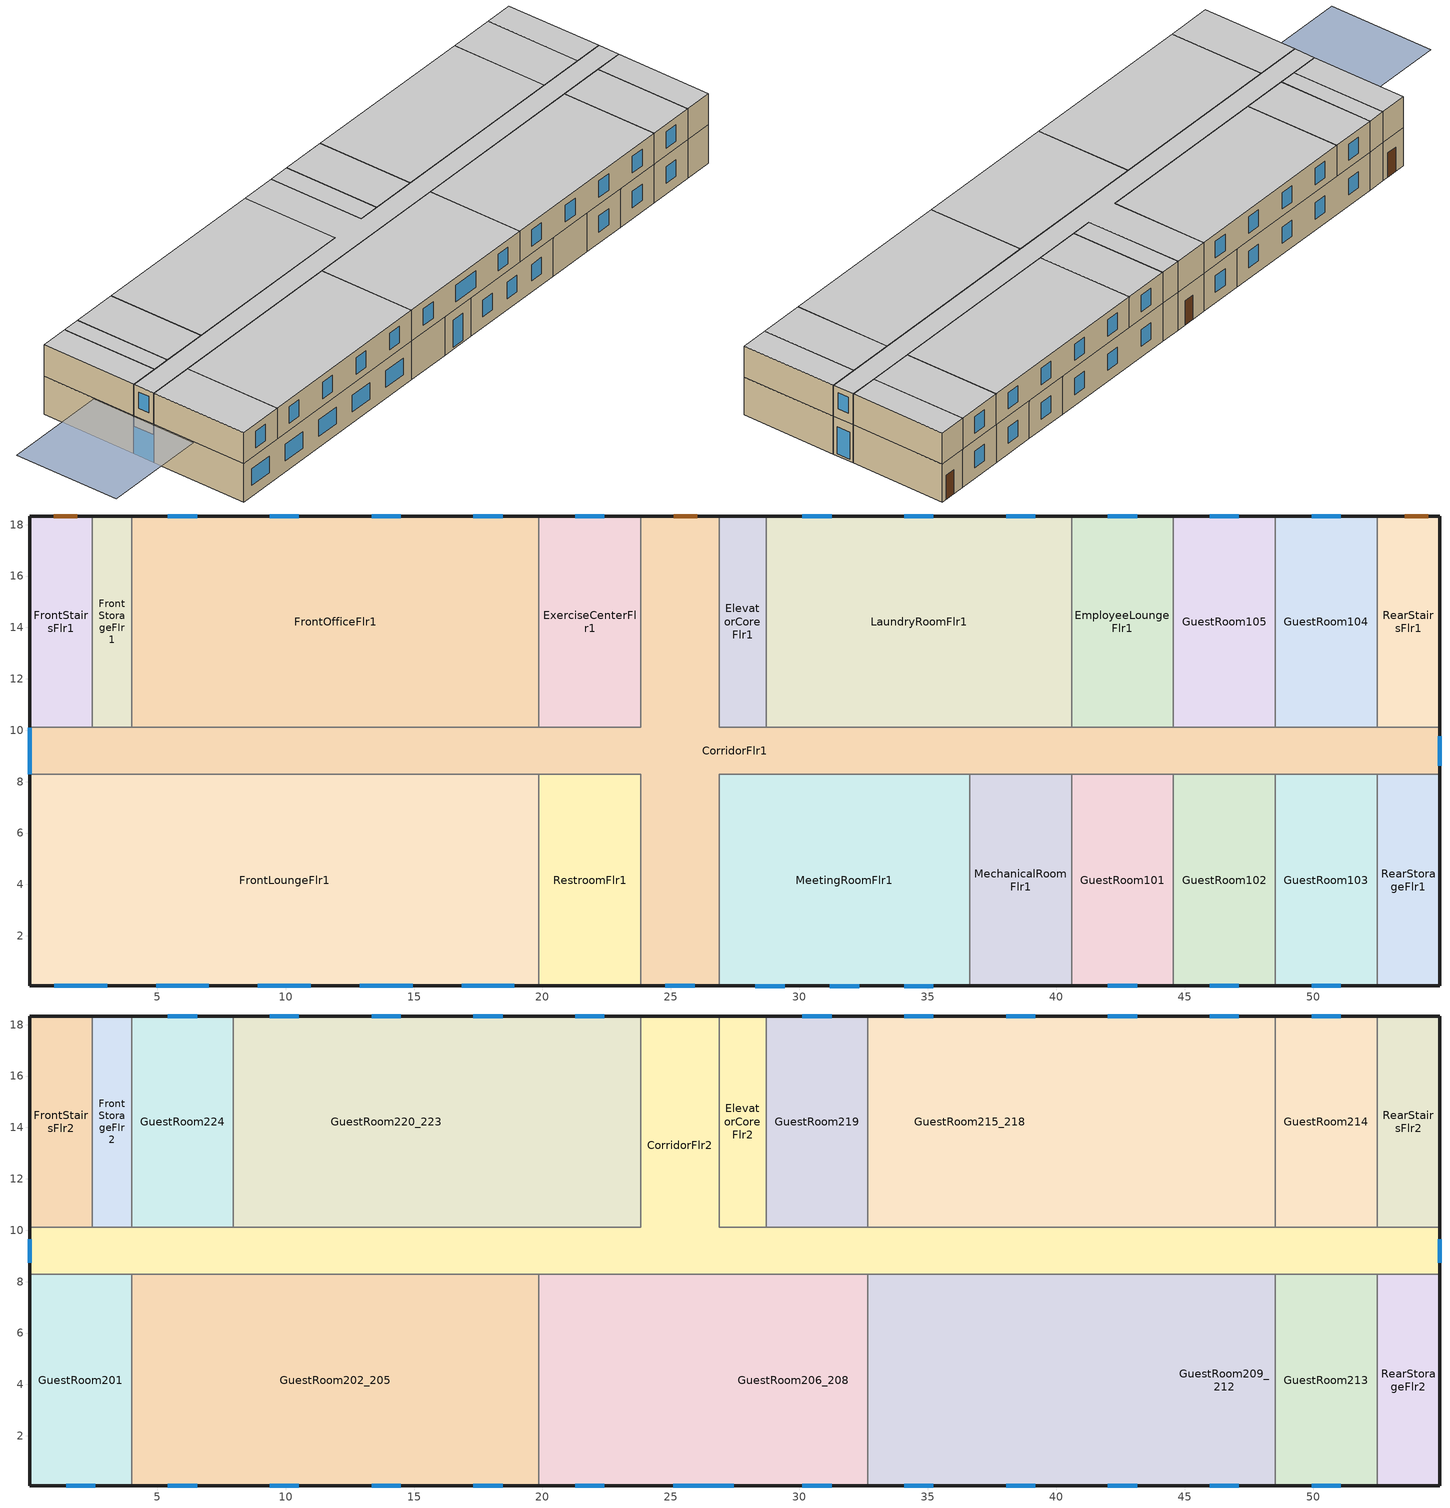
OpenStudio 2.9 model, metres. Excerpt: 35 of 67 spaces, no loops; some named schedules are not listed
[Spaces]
GuestRoom103
 floor ground: 52.47,8.28 52.47,0.05 48.51,0.05 48.51,8.28 z0
 wall outside: 48.51,0.05 52.47,0.05 z0:3.35
 wall to CorridorFlr1: 52.47,8.28 48.51,8.28 z0:3.35
 wall to RearStorageFlr1: 52.47,0.05 52.47,8.28 z0:3.35
 wall to GuestRoom102: 48.51,8.28 48.51,0.05 z0:3.35
 window: 49.92,0.05 51.06,0.05 z0.95:2.4
FrontStorageFlr1
 floor ground: 4.01,18.34 4.01,10.11 2.49,10.11 2.49,18.34 z0
 wall outside: 4.01,18.34 2.49,18.34 z0:3.35
 wall to FrontOfficeFlr1: 4.01,10.11 4.01,18.34 z0:3.35
 wall to CorridorFlr1: 2.49,10.11 4.01,10.11 z0:3.35
 wall to FrontStairsFlr1: 2.49,18.34 2.49,10.11 z0:3.35
CorridorFlr1
 floor ground: 26.87,18.34 26.87,10.11 54.91,10.11 54.91,8.28 26.87,8.28 26.87,0.05 23.82,0.05 23.82,8.28 0.05,8.28 0.05,10.11 23.82,10.11 23.82,18.34 z0
 wall outside: 0.05,10.11 0.05,8.28 / 23.82,0.05 26.87,0.05 / 54.91,8.28 54.91,10.11 / 26.87,18.34 23.82,18.34 z0:3.35
 wall to RearStairsFlr1: 54.91,10.11 52.47,10.11 z0:3.35
 wall to FrontLoungeFlr1: 0.05,8.28 19.86,8.28 z0:3.35
 wall to GuestRoom104: 52.47,10.11 48.51,10.11 z0:3.35
 wall to LaundryRoomFlr1: 40.59,10.11 28.7,10.11 z0:3.35
 wall to MeetingRoomFlr1: 26.87,0.05 26.87,8.28 36.62,8.28 z0:3.35
 wall to ElevatorCoreFlr1: 28.7,10.11 26.87,10.11 26.87,18.34 z0:3.35
 wall to RestroomFlr1: 19.86,8.28 23.82,8.28 23.82,0.05 z0:3.35
 wall to GuestRoom102: 44.55,8.28 48.51,8.28 z0:3.35
 wall to FrontStairsFlr1: 2.49,10.11 0.05,10.11 z0:3.35
 wall to RearStorageFlr1: 52.47,8.28 54.91,8.28 z0:3.35
 wall to MechanicalRoomFlr1: 36.62,8.28 40.59,8.28 z0:3.35
 wall to ExerciseCenterFlr1: 23.82,18.34 23.82,10.11 19.86,10.11 z0:3.35
 wall to EmployeeLoungeFlr1: 44.55,10.11 40.59,10.11 z0:3.35
 wall to GuestRoom101: 40.59,8.28 44.55,8.28 z0:3.35
 wall to GuestRoom105: 48.51,10.11 44.55,10.11 z0:3.35
 wall to FrontOfficeFlr1: 19.86,10.11 4.01,10.11 z0:3.35
 window: 0.05,10.11 0.05,8.28 z0:2.44; 24.78,0.05 25.92,0.05 / 54.91,8.62 54.91,9.76 z0.19:2.55
 door: 26.01,18.34 25.1,18.34 z0:2.13
MechanicalRoomFlr1
 floor ground: 40.59,8.28 40.59,0.05 36.62,0.05 36.62,8.28 z0
 wall outside: 36.62,0.05 40.59,0.05 z0:3.35
 wall to GuestRoom101: 40.59,0.05 40.59,8.28 z0:3.35
 wall to MeetingRoomFlr1: 36.62,8.28 36.62,0.05 z0:3.35
FrontLoungeFlr1
 floor ground: 19.86,8.28 19.86,0.05 0.05,0.05 0.05,8.28 z0
 wall outside: 0.05,8.28 0.05,0.05 19.86,0.05 z0:3.35
 wall to RestroomFlr1: 19.86,0.05 19.86,8.28 z0:3.35
 window: 16.85,0.05 18.91,0.05 / 12.89,0.05 14.94,0.05 / 8.93,0.05 10.98,0.05 / 1,0.05 3.06,0.05 / 4.97,0.05 7.02,0.05 z0.95:2.4
GuestRoom102
 floor ground: 48.51,8.28 48.51,0.05 44.55,0.05 44.55,8.28 z0
 wall outside: 44.55,0.05 48.51,0.05 z0:3.35
 wall to GuestRoom101: 44.55,8.28 44.55,0.05 z0:3.35
 window: 45.96,0.05 47.1,0.05 z0.95:2.4
GuestRoom104
 floor ground: 52.47,18.34 52.47,10.11 48.51,10.11 48.51,18.34 z0
 wall outside: 52.47,18.34 48.51,18.34 z0:3.35
 wall to GuestRoom105: 48.51,18.34 48.51,10.11 z0:3.35
 wall to RearStairsFlr1: 52.47,10.11 52.47,18.34 z0:3.35
 window: 51.06,18.34 49.92,18.34 z0.95:2.4
ExerciseCenterFlr1
 floor ground: 23.82,18.34 23.82,10.11 19.86,10.11 19.86,18.34 z0
 wall outside: 23.82,18.34 19.86,18.34 z0:3.35
 wall to FrontOfficeFlr1: 19.86,18.34 19.86,10.11 z0:3.35
 window: 22.41,18.34 21.27,18.34 z0.95:2.4
FrontStairsFlr1
 floor ground: 2.49,18.34 2.49,10.11 0.05,10.11 0.05,18.34 z0
 wall outside: 2.49,18.34 0.05,18.34 0.05,10.11 z0:3.35
 door: 1.89,18.34 0.98,18.34 z0:2.13
RestroomFlr1
 floor ground: 23.82,8.28 23.82,0.05 19.86,0.05 19.86,8.28 z0
 wall outside: 19.86,0.05 23.82,0.05 z0:3.35
MeetingRoomFlr1
 floor ground: 36.62,8.28 36.62,0.05 26.87,0.05 26.87,8.28 z0
 wall outside: 26.87,0.05 36.62,0.05 z0:3.35
 window: 34.07,0.05 35.21,0.05 / 28.28,0.05 29.42,0.05 / 31.18,0.05 32.32,0.05 z0.95:2.4
LaundryRoomFlr1
 floor ground: 40.59,18.34 40.59,10.11 28.7,10.11 28.7,18.34 z0
 wall outside: 40.59,18.34 28.7,18.34 z0:3.35
 wall to EmployeeLoungeFlr1: 40.59,10.11 40.59,18.34 z0:3.35
 wall to ElevatorCoreFlr1: 28.7,18.34 28.7,10.11 z0:3.35
 window: 39.18,18.34 38.04,18.34 / 31.25,18.34 30.11,18.34 / 35.21,18.34 34.07,18.34 z0.95:2.4
FrontOfficeFlr1
 floor ground: 19.86,18.34 19.86,10.11 4.01,10.11 4.01,18.34 z0
 wall outside: 19.86,18.34 4.01,18.34 z0:3.35
 window: 14.49,18.34 13.35,18.34 / 10.52,18.34 9.39,18.34 / 18.45,18.34 17.31,18.34 / 6.56,18.34 5.42,18.34 z0.95:2.4
ElevatorCoreFlr1
 floor ground: 28.7,18.34 28.7,10.11 26.87,10.11 26.87,18.34 z0
 wall outside: 28.7,18.34 26.87,18.34 z0:3.35
RearStairsFlr1
 floor ground: 54.91,18.34 54.91,10.11 52.47,10.11 52.47,18.34 z0
 wall outside: 54.91,10.11 54.91,18.34 52.47,18.34 z0:3.35
 door: 54.46,18.34 53.54,18.34 z0:2.13
EmployeeLoungeFlr1
 floor ground: 44.55,18.34 44.55,10.11 40.59,10.11 40.59,18.34 z0
 wall outside: 44.55,18.34 40.59,18.34 z0:3.35
 wall to GuestRoom105: 44.55,10.11 44.55,18.34 z0:3.35
 window: 43.14,18.34 42,18.34 z0.95:2.4
RearStorageFlr1
 floor ground: 54.91,8.28 54.91,0.05 52.47,0.05 52.47,8.28 z0
 wall outside: 52.47,0.05 54.91,0.05 54.91,8.28 z0:3.35
GuestRoom101
 floor ground: 44.55,8.28 44.55,0.05 40.59,0.05 40.59,8.28 z0
 wall outside: 40.59,0.05 44.55,0.05 z0:3.35
 window: 42,0.05 43.14,0.05 z0.95:2.4
GuestRoom105
 floor ground: 48.51,18.34 48.51,10.11 44.55,10.11 44.55,18.34 z0
 wall outside: 48.51,18.34 44.55,18.34 z0:3.35
 window: 47.1,18.34 45.96,18.34 z0.95:2.4
CorridorFlr2
 floor to CorridorFlr1: 26.87,18.34 26.87,10.11 54.91,10.11 54.91,8.28 0.05,8.28 0.05,10.11 23.82,10.11 23.82,18.34 z3.35
 wall outside: 0.05,10.11 0.05,8.28 / 54.91,8.28 54.91,10.11 / 26.87,18.34 23.82,18.34 z3.35:6.1
 wall to GuestRoom201: 0.05,8.28 4.01,8.28 z3.35:6.1
 wall to GuestRoom213: 48.51,8.28 52.47,8.28 z3.35:6.1
 wall to GuestRoom219: 32.66,10.11 28.7,10.11 z3.35:6.1
 wall to GuestRoom209_212: 32.66,8.28 48.51,8.28 z3.35:6.1
 wall to FrontStorageFlr2: 4.01,10.11 2.49,10.11 z3.35:6.1
 wall to RearStairsFlr2: 54.91,10.11 52.47,10.11 z3.35:6.1
 wall to ElevatorCoreFlr2: 28.7,10.11 26.87,10.11 26.87,18.34 z3.35:6.1
 wall to GuestRoom215_218: 48.51,10.11 32.66,10.11 z3.35:6.1
 wall to RearStorageFlr2: 52.47,8.28 54.91,8.28 z3.35:6.1
 wall to FrontStairsFlr2: 2.49,10.11 0.05,10.11 z3.35:6.1
 wall to GuestRoom206_208: 19.86,8.28 32.66,8.28 z3.35:6.1
 wall to GuestRoom220_223: 23.82,18.34 23.82,10.11 7.97,10.11 z3.35:6.1
 wall to GuestRoom202_205: 4.01,8.28 19.86,8.28 z3.35:6.1
 wall to GuestRoom224: 7.97,10.11 4.01,10.11 z3.35:6.1
 wall to GuestRoom214: 52.47,10.11 48.51,10.11 z3.35:6.1
 window: 0.05,9.66 0.05,8.73 / 54.91,8.73 54.91,9.66 z4.19:5.61
 ceiling to CorridorFlr3: 54.91,8.28 54.91,10.11 26.87,10.11 26.87,18.34 23.82,18.34 23.82,10.11 0.05,10.11 0.05,8.28 z6.1
GuestRoom201
 floor to FrontLoungeFlr1: 4.01,8.28 4.01,0.05 0.05,0.05 0.05,8.28 z3.35
 wall outside: 0.05,8.28 0.05,0.05 4.01,0.05 z3.35:6.1
 wall to GuestRoom202_205: 4.01,0.05 4.01,8.28 z3.35:6.1
 window: 1.46,0.05 2.6,0.05 z4:5.45
 ceiling to GuestRoom301: 4.01,0.05 4.01,8.28 0.05,8.28 0.05,0.05 z6.1
GuestRoom220_223
 floor to FrontOfficeFlr1: 19.86,18.34 19.86,10.11 7.97,10.11 7.97,18.34 z3.35
 floor to ExerciseCenterFlr1: 23.82,18.34 23.82,10.11 19.86,10.11 19.86,18.34 z3.35
 wall outside: 23.82,18.34 7.97,18.34 z3.35:6.1
 wall to GuestRoom224: 7.97,18.34 7.97,10.11 z3.35:6.1
 window: 22.41,18.34 21.27,18.34 / 18.45,18.34 17.31,18.34 / 14.49,18.34 13.35,18.34 / 10.52,18.34 9.39,18.34 z4:5.45
 ceiling to GuestRoom320_323: 23.82,10.11 23.82,18.34 7.97,18.34 7.97,10.11 z6.1
GuestRoom202_205
 floor to FrontLoungeFlr1: 19.86,8.28 19.86,0.05 4.01,0.05 4.01,8.28 z3.35
 wall outside: 4.01,0.05 19.86,0.05 z3.35:6.1
 wall to GuestRoom206_208: 19.86,0.05 19.86,8.28 z3.35:6.1
 window: 17.31,0.05 18.45,0.05 / 9.39,0.05 10.52,0.05 / 13.35,0.05 14.49,0.05 / 5.42,0.05 6.56,0.05 z4:5.45
 ceiling to GuestRoom302_305: 19.86,0.05 19.86,8.28 4.01,8.28 4.01,0.05 z6.1
GuestRoom219
 floor to LaundryRoomFlr1: 32.66,18.34 32.66,10.11 28.7,10.11 28.7,18.34 z3.35
 wall outside: 32.66,18.34 28.7,18.34 z3.35:6.1
 wall to GuestRoom215_218: 32.66,10.11 32.66,18.34 z3.35:6.1
 wall to ElevatorCoreFlr2: 28.7,18.34 28.7,10.11 z3.35:6.1
 window: 31.25,18.34 30.11,18.34 z4:5.45
 ceiling to GuestRoom319: 32.66,10.11 32.66,18.34 28.7,18.34 28.7,10.11 z6.1
GuestRoom215_218
 floor to EmployeeLoungeFlr1: 44.55,18.34 44.55,10.11 40.59,10.11 40.59,18.34 z3.35
 floor to LaundryRoomFlr1: 40.59,18.34 40.59,10.11 32.66,10.11 32.66,18.34 z3.35
 floor to GuestRoom105: 48.51,18.34 48.51,10.11 44.55,10.11 44.55,18.34 z3.35
 wall outside: 48.51,18.34 32.66,18.34 z3.35:6.1
 wall to GuestRoom214: 48.51,10.11 48.51,18.34 z3.35:6.1
 window: 43.14,18.34 42,18.34 / 39.18,18.34 38.04,18.34 / 47.1,18.34 45.96,18.34 / 35.21,18.34 34.07,18.34 z4:5.45
 ceiling to GuestRoom315_318: 48.51,10.11 48.51,18.34 32.66,18.34 32.66,10.11 z6.1
GuestRoom213
 floor to GuestRoom103: 52.47,8.28 52.47,0.05 48.51,0.05 48.51,8.28 z3.35
 wall outside: 48.51,0.05 52.47,0.05 z3.35:6.1
 wall to GuestRoom209_212: 48.51,8.28 48.51,0.05 z3.35:6.1
 wall to RearStorageFlr2: 52.47,0.05 52.47,8.28 z3.35:6.1
 window: 49.92,0.05 51.06,0.05 z4:5.45
 ceiling to GuestRoom313: 52.47,0.05 52.47,8.28 48.51,8.28 48.51,0.05 z6.1
FrontStorageFlr2
 floor to FrontStorageFlr1: 4.01,18.34 4.01,10.11 2.49,10.11 2.49,18.34 z3.35
 wall outside: 4.01,18.34 2.49,18.34 z3.35:6.1
 wall to FrontStairsFlr2: 2.49,18.34 2.49,10.11 z3.35:6.1
 wall to GuestRoom224: 4.01,10.11 4.01,18.34 z3.35:6.1
 ceiling to FrontStorageFlr3: 4.01,10.11 4.01,18.34 2.49,18.34 2.49,10.11 z6.1
GuestRoom206_208
 floor to RestroomFlr1: 23.82,8.28 23.82,0.05 19.86,0.05 19.86,8.28 z3.35
 floor to CorridorFlr1: 26.87,8.28 26.87,0.05 23.82,0.05 23.82,8.28 z3.35
 floor to MeetingRoomFlr1: 32.66,8.28 32.66,0.05 26.87,0.05 26.87,8.28 z3.35
 wall outside: 19.86,0.05 32.66,0.05 z3.35:6.1
 wall to GuestRoom209_212: 32.66,0.05 32.66,8.28 z3.35:6.1
 window: 25.08,0.05 27.44,0.05 / 21.27,0.05 22.41,0.05 / 30.11,0.05 31.25,0.05 z4:5.45
 ceiling to GuestRoom306_308: 32.66,0.05 32.66,8.28 19.86,8.28 19.86,0.05 z6.1
RearStorageFlr2
 floor to RearStorageFlr1: 54.91,8.28 54.91,0.05 52.47,0.05 52.47,8.28 z3.35
 wall outside: 52.47,0.05 54.91,0.05 54.91,8.28 z3.35:6.1
 ceiling to RearStorageFlr3: 54.91,0.05 54.91,8.28 52.47,8.28 52.47,0.05 z6.1
ElevatorCoreFlr2
 floor to ElevatorCoreFlr1: 28.7,18.34 28.7,10.11 26.87,10.11 26.87,18.34 z3.35
 wall outside: 28.7,18.34 26.87,18.34 z3.35:6.1
 ceiling to ElevatorCoreFlr3: 28.7,10.11 28.7,18.34 26.87,18.34 26.87,10.11 z6.1
GuestRoom224
 floor to FrontOfficeFlr1: 7.97,18.34 7.97,10.11 4.01,10.11 4.01,18.34 z3.35
 wall outside: 7.97,18.34 4.01,18.34 z3.35:6.1
 window: 6.56,18.34 5.42,18.34 z4:5.45
 ceiling to GuestRoom324: 7.97,10.11 7.97,18.34 4.01,18.34 4.01,10.11 z6.1
RearStairsFlr2
 floor to RearStairsFlr1: 54.91,18.34 54.91,10.11 52.47,10.11 52.47,18.34 z3.35
 wall outside: 54.91,10.11 54.91,18.34 52.47,18.34 z3.35:6.1
 wall to GuestRoom214: 52.47,18.34 52.47,10.11 z3.35:6.1
 ceiling to RearStairsFlr3: 54.91,10.11 54.91,18.34 52.47,18.34 52.47,10.11 z6.1
FrontStairsFlr2
 floor to FrontStairsFlr1: 2.49,18.34 2.49,10.11 0.05,10.11 0.05,18.34 z3.35
 wall outside: 2.49,18.34 0.05,18.34 0.05,10.11 z3.35:6.1
 ceiling to FrontStairsFlr3: 2.49,10.11 2.49,18.34 0.05,18.34 0.05,10.11 z6.1
GuestRoom209_212
 floor to GuestRoom102: 48.51,8.28 48.51,0.05 44.55,0.05 44.55,8.28 z3.35
 floor to GuestRoom101: 44.55,8.28 44.55,0.05 40.59,0.05 40.59,8.28 z3.35
 floor to MeetingRoomFlr1: 36.62,8.28 36.62,0.05 32.66,0.05 32.66,8.28 z3.35
 floor to MechanicalRoomFlr1: 40.59,8.28 40.59,0.05 36.62,0.05 36.62,8.28 z3.35
 wall outside: 32.66,0.05 48.51,0.05 z3.35:6.1
 window: 34.07,0.05 35.21,0.05 / 38.04,0.05 39.18,0.05 / 45.96,0.05 47.1,0.05 / 42,0.05 43.14,0.05 z4:5.45
 ceiling to GuestRoom309_312: 48.51,0.05 48.51,8.28 32.66,8.28 32.66,0.05 z6.1
GuestRoom214
 floor to GuestRoom104: 52.47,18.34 52.47,10.11 48.51,10.11 48.51,18.34 z3.35
 wall outside: 52.47,18.34 48.51,18.34 z3.35:6.1
 window: 51.06,18.34 49.92,18.34 z4:5.45
 ceiling to GuestRoom314: 52.47,10.11 52.47,18.34 48.51,18.34 48.51,10.11 z6.1
shading: 0,4.57 0,13.72 -9.14,13.72 -9.14,4.57 z3.35
[Building]
-SmallHotel-ASHRAE 169-2006-5A created: 2020-03-26 09:36:10 -0700: North Axis {deg}=180; Default Construction Set=90.1-2013 - SmHotel - ASHRAE 169-2006-5A; Standards Number of Stories=4; Standards Number of Above Ground Stories=4; Standards Building Type=SmallHotel
[ClimateZones]
Climate Zone Institution Name 1=ASHRAE; Climate Zone Document Name 1=ANSI/ASHRAE Standard 169; Climate Zone Document Year 1=2006; Climate Zone Value 1=5A
[Site]
Chicago Ohare Intl Ap_IL_USA: Latitude {deg}=41.98; Longitude {deg}=-87.92; Time Zone {hr}=-6; Elevation {m}=201; Terrain=Suburbs
[Site:WaterMainsTemperature]
Calculation Method=Correlation; Annual Average Outdoor Air Temperature {C}=9.925; Maximum Difference In Monthly Average Outdoor Air Temperatures {deltaC}=28.7
[SizingPeriod:DesignDay] Barometric Pressure {Pa}=98934; Sky Clearness=0; Rain Indicator=0; Snow Indicator=0; Day of Month=21; Daylight Saving Time Indicator=0; Humidity Indicating Type=Wetbulb; Dry-Bulb Temperature Range Modifier Type=DefaultMultipliers
Name | Maximum Dry-Bulb Temperature {C} | Daily Dry-Bulb Temperature Range {deltaC} | Humidity Indicating Conditions at Maximum Dry-Bulb | Wind Speed {m/s} | Wind Direction {deg} | Month | Day Type | Solar Model Indicator | ASHRAE Taub | ASHRAE Taud
Chicago Ohare Intl Ap Ann Clg .4% Condns DB=>MWB | 33.3 | 10.5 | 23.7 | 5.2 | 230 | 7 | SummerDesignDay | ASHRAETau | 0.455 | 2.05
Chicago Ohare Intl Ap Ann Htg 99.6% Condns DB | -20 | 0 | -20 | 4.9 | 270 | 1 | WinterDesignDay | ASHRAEClearSky
[Site:GroundTemperature:BuildingSurface]
20.23, 20.17, 20.2, 20.3, 20.43, 20.59, 20.71, 20.75, 20.75, 20.65, 20.54, 20.37
[Material:NoMass] Thermal Absorptance=0.9; Solar Absorptance=0.7
Name | Roughness | Thermal Resistance {m2-K/W} | Visible Absorptance
CP02 CARPET PAD | VeryRough | 0.21648 | 0.8
Typical Insulation R-14.97 | Smooth | 2.63723 | 0.7
Typical Carpet Pad | Smooth | 0.21648 | 0.8
Typical Insulation R-16.0; Typical Insulation R-16.0 1 | Smooth | 2.81828 | 0.7
Typical Insulation R-30.13; Typical Insulation R-30.13 1 | Smooth | 5.30668 | 0.7
Typical Insulation R-1.15; Typical Insulation R-1.15 2 | Smooth | 0.202509 | 0.7
Typical Insulation R-1.15 1; Typical Insulation R-1.15 3 | Smooth | 0.202527 | 0.7
Typical Insulation R-17.04 | Smooth | 3.00072 | 0.7
[Material] Thermal Absorptance=0.9
Name | Roughness | Thickness {m} | Conductivity {W/m-K} | Density {kg/m3} | Specific Heat {J/kg-K} | Solar Absorptance | Visible Absorptance
4 in. Normalweight Concrete Floor | MediumRough | 0.1016 | 2.31 | 2322 | 832 | 0.7 | 0.7
25mm Stucco | Smooth | 0.0254 | 0.72 | 1856 | 840 | 0.7 | 0.7
5/8 in. Gypsum Board | MediumSmooth | 0.0159 | 0.16 | 800 | 1090 | 0.7 | 0.7
Roof Membrane | VeryRough | 0.0095 | 0.16 | 1121.29 | 1460 | 0.7 | 0.7
Metal Roof Surface; F08 Metal surface | Smooth | 0.0008 | 45.28 | 7824 | 500 | 0.7 | 0.7
1/2 in. Gypsum Board | Smooth | 0.0127 | 0.16 | 800 | 1090 | 0.7 | 0.5
8 in. Normalweight Concrete Floor | MediumRough | 0.2032 | 2.31 | 2322 | 832 | 0.7 | 0.7
8 in. Concrete Block Basement Wall | MediumRough | 0.2032 | 1.326 | 1842 | 912 | 0.7 | 0.7
G05 25mm wood | MediumSmooth | 0.0254 | 0.15 | 608 | 1630 | 0.5 | 0.5
6 in. Normalweight Concrete Floor | MediumRough | 0.1524 | 2.31 | 2322 | 832 | 0.7 | 0.7
[Construction]
Typical Insulated Exterior Mass Floor R-17.54: Typical Insulation R-14.97, 4 in. Normalweight Concrete Floor, Typical Carpet Pad
Typical Insulated Steel Framed Exterior Wall R-18.18: 25mm Stucco, 5/8 in. Gypsum Board, Typical Insulation R-16.0, 5/8 in. Gypsum Board
Typical IEAD Roof R-31.25: Roof Membrane, Typical Insulation R-30.13, Metal Roof Surface
int_slab_floor_smallhotel: 4 in. Normalweight Concrete Floor, CP02 CARPET PAD
int_wall_smallhotel: 1/2 in. Gypsum Board, 1/2 in. Gypsum Board
int_slab_ceiling_smallhotel: CP02 CARPET PAD, 4 in. Normalweight Concrete Floor
Typical Insulated Carpeted 8in Slab Floor: 8 in. Normalweight Concrete Floor, Typical Carpet Pad
Typical Insulated Basement Mass Wall: 8 in. Concrete Block Basement Wall
U 0.48 SHGC 0.40 Dbl Ref-D Clr 6mm/13mm: REF D CLEAR 6MM, AIR 13MM, CLEAR 6MM
Typical Insulated Metal Door R-2.0: F08 Metal surface, Typical Insulation R-1.15
U 0.44 SHGC 0.26 Dbl Ref-B-H Clr 6mm/13mm Air: REF B CLEAR HI 6MM, AIR 13MM, CLEAR 6MM
Typical Overhead Door R-2.0: Typical Insulation R-1.15 1
Window_U_0.50_SHGC_0.40_Skylight_Frame_Width_0.430_in: Glass_2052_LayerAvg, Gap_1_W_0_0038, Glass_2027F_LayerAvg
Typical Interior Window: Clear 3mm
Typical Interior Door; Typical Interior Partition: G05 25mm wood
Typical Insulated Exterior Mass Floor R-19.61: Typical Insulation R-17.04, 4 in. Normalweight Concrete Floor, Typical Carpet Pad
Typical Insulated Steel Framed Exterior Wall R-18.18 1: 25mm Stucco, 5/8 in. Gypsum Board, Typical Insulation R-16.0 1, 5/8 in. Gypsum Board
Typical IEAD Roof R-31.25 1: Roof Membrane, Typical Insulation R-30.13 1, Metal Roof Surface
Typical Insulated Carpeted 6in Slab Floor: 6 in. Normalweight Concrete Floor, Typical Carpet Pad
U 0.65 SHGC 0.25 Dbl Ref-C-H Clr 6mm/6mm Air: REF C CLEAR HI 6MM, AIR 6MM, CLEAR 6MM
Typical Insulated Metal Door R-2.0 1: F08 Metal surface, Typical Insulation R-1.15 2
Typical Overhead Door R-2.0 1: Typical Insulation R-1.15 3
[DefaultConstructionSet] Interior Partition Construction=Typical Interior Partition
Name | Default Exterior Surface Constructions | Default Interior Surface Constructions | Default Ground Contact Surface Constructions | Default Exterior SubSurface Constructions | Default Interior SubSurface Constructions
90.1-2013 - SmHotel - ASHRAE 169-2006-5A | Default Surface Constructions 1 | Default Surface Constructions 2 | Default Surface Constructions 3 | Default Sub Surface Constructions 1 | Default Sub Surface Constructions 2
90.1-2013 - SmHotel - ASHRAE 169-2006-5A 1 | Default Surface Constructions 4 | Default Surface Constructions 5 | Default Surface Constructions 6 | Default Sub Surface Constructions 3 | Default Sub Surface Constructions 4
[DefaultSurfaceConstructions]
Name | Floor Construction | Wall Construction | Roof Ceiling Construction
Default Surface Constructions 1 | Typical Insulated Exterior Mass Floor R-17.54 | Typical Insulated Steel Framed Exterior Wall R-18.18 | Typical IEAD Roof R-31.25
Default Surface Constructions 2; Default Surface Constructions 5 | int_slab_floor_smallhotel | int_wall_smallhotel | int_slab_ceiling_smallhotel
Default Surface Constructions 3 | Typical Insulated Carpeted 8in Slab Floor | Typical Insulated Basement Mass Wall
Default Surface Constructions 4 | Typical Insulated Exterior Mass Floor R-19.61 | Typical Insulated Steel Framed Exterior Wall R-18.18 1 | Typical IEAD Roof R-31.25 1
Default Surface Constructions 6 | Typical Insulated Carpeted 6in Slab Floor | Typical Insulated Basement Mass Wall
[DefaultSubSurfaceConstructions]
Name | Fixed Window Construction | Operable Window Construction | Door Construction | Glass Door Construction | Overhead Door Construction | Skylight Construction | Tubular Daylight Dome Construction | Tubular Daylight Diffuser Construction
Default Sub Surface Constructions 1 | U 0.48 SHGC 0.40 Dbl Ref-D Clr 6mm/13mm | U 0.48 SHGC 0.40 Dbl Ref-D Clr 6mm/13mm | Typical Insulated Metal Door R-2.0 | U 0.44 SHGC 0.26 Dbl Ref-B-H Clr 6mm/13mm Air | Typical Overhead Door R-2.0 | Window_U_0.50_SHGC_0.40_Skylight_Frame_Width_0.430_in | Typical Interior Window | Typical Interior Window
Default Sub Surface Constructions 2; Default Sub Surface Constructions 4 | Typical Interior Window | Typical Interior Window | Typical Interior Door
Default Sub Surface Constructions 3 | U 0.65 SHGC 0.25 Dbl Ref-C-H Clr 6mm/6mm Air | U 0.65 SHGC 0.25 Dbl Ref-C-H Clr 6mm/6mm Air | Typical Insulated Metal Door R-2.0 1 |  | Typical Overhead Door R-2.0 1 | U 0.48 SHGC 0.40 Dbl Ref-D Clr 6mm/13mm | Typical Interior Window | Typical Interior Window
[WindowMaterial:Glazing] Optical Data Type=SpectralAverage; Infrared Transmittance at Normal Incidence=0; Dirt Correction Factor for Solar and Visible Transmittance=1; Solar Diffusing=No
Name | Thickness {m} | Solar Transmittance at Normal Incidence | Front Side Solar Reflectance at Normal Incidence | Back Side Solar Reflectance at Normal Incidence | Visible Transmittance at Normal Incidence | Front Side Visible Reflectance at Normal Incidence | Back Side Visible Reflectance at Normal Incidence | Front Side Infrared Hemispherical Emissivity | Back Side Infrared Hemispherical Emissivity | Conductivity {W/m-K}
REF D CLEAR 6MM | 0.006 | 0.429 | 0.308 | 0.379 | 0.334 | 0.453 | 0.505 | 0.84 | 0.82 | 0.9
CLEAR 6MM | 0.006 | 0.775 | 0.071 | 0.071 | 0.881 | 0.08 | 0.08 | 0.84 | 0.84 | 0.9
REF B CLEAR HI 6MM | 0.006 | 0.24 | 0.16 | 0.32 | 0.3 | 0.16 | 0.29 | 0.84 | 0.6 | 0.9
Glass_2052_LayerAvg | 0.00837 | 0.507767 | 0.054228 | 0.0544931 | 0.586833 | 0.05805 | 0.058397 | 0.84 | 0.84 | 1
Glass_2027F_LayerAvg | 0.004 | 0.369744 | 0.470069 | 0.340935 | 0.765222 | 0.0546 | 0.073741 | 0.03675 | 0.84 | 1
Clear 3mm | 0.003 | 0.837 | 0.075 | 0.075 | 0.898 | 0.081 | 0.081 | 0.84 | 0.84 | 0.9
REF C CLEAR HI 6MM | 0.006 | 0.2 | 0.16 | 0.39 | 0.22 | 0.17 | 0.35 | 0.84 | 0.55 | 0.9
[WindowMaterial:Gas] Gas Type=Air
Name | Thickness {m}
AIR 13MM | 0.0127
Gap_1_W_0_0038 | 0.0038
AIR 6MM | 0.0063
[Space]
Name | Space Type | Building Story | Thermal Zone | Default Construction Set
GuestRoom103 | SmallHotel GuestRoom123Occ | BuildingStory1 | GuestRoom103 ZN
GuestRoom209_212 | SmallHotel GuestRoom123Occ | BuildingStory2 | GuestRoom209_212 ZN | 90.1-2013 - SmHotel - ASHRAE 169-2006-5A 1
CorridorFlr2 | SmallHotel Corridor | BuildingStory2 | CorridorFlr2 ZN | 90.1-2013 - SmHotel - ASHRAE 169-2006-5A 1
FrontStairsFlr2 | SmallHotel Stair | BuildingStory2 | FrontStairsFlr2 ZN | 90.1-2013 - SmHotel - ASHRAE 169-2006-5A 1
FrontStorageFlr1 | SmallHotel Storage | BuildingStory1 | FrontStorageFlr1 ZN
GuestRoom105 | SmallHotel GuestRoom123Occ | BuildingStory1 | GuestRoom105 ZN
CorridorFlr1 | SmallHotel Corridor | BuildingStory1 | CorridorFlr1 ZN
GuestRoom224 | SmallHotel GuestRoom123Occ | BuildingStory2 | GuestRoom224 ZN | 90.1-2013 - SmHotel - ASHRAE 169-2006-5A 1
MechanicalRoomFlr1 | SmallHotel Mechanical | BuildingStory1 | MechanicalRoomFlr1 ZN
GuestRoom215_218 | SmallHotel GuestRoom123Vac | BuildingStory2 | GuestRoom215_218 ZN | 90.1-2013 - SmHotel - ASHRAE 169-2006-5A 1
GuestRoom201 | SmallHotel GuestRoom123Vac | BuildingStory2 | GuestRoom201 ZN | 90.1-2013 - SmHotel - ASHRAE 169-2006-5A 1
ElevatorCoreFlr1 | SmallHotel Elec/MechRoom | BuildingStory1 | ElevatorCoreFlr1 ZN
GuestRoom220_223 | SmallHotel GuestRoom123Occ | BuildingStory2 | GuestRoom220_223 ZN | 90.1-2013 - SmHotel - ASHRAE 169-2006-5A 1
FrontLoungeFlr1 | SmallHotel GuestLounge | BuildingStory1 | FrontLoungeFlr1 ZN
GuestRoom101 | SmallHotel GuestRoom123Vac | BuildingStory1 | GuestRoom101 ZN
GuestRoom102 | SmallHotel GuestRoom123Vac | BuildingStory1 | GuestRoom102 ZN
GuestRoom202_205 | SmallHotel GuestRoom123Occ | BuildingStory2 | GuestRoom202_205 ZN | 90.1-2013 - SmHotel - ASHRAE 169-2006-5A 1
GuestRoom104 | SmallHotel GuestRoom123Occ | BuildingStory1 | GuestRoom104 ZN
ExerciseCenterFlr1 | SmallHotel Exercise | BuildingStory1 | ExerciseCenterFlr1 ZN
FrontStairsFlr1 | SmallHotel Stair | BuildingStory1 | FrontStairsFlr1 ZN
RestroomFlr1 | SmallHotel PublicRestroom | BuildingStory1 | RestroomFlr1 ZN
GuestRoom219 | SmallHotel GuestRoom123Occ | BuildingStory2 | GuestRoom219 ZN | 90.1-2013 - SmHotel - ASHRAE 169-2006-5A 1
GuestRoom213 | SmallHotel GuestRoom123Occ | BuildingStory2 | GuestRoom213 ZN | 90.1-2013 - SmHotel - ASHRAE 169-2006-5A 1
MeetingRoomFlr1 | SmallHotel Meeting | BuildingStory1 | MeetingRoomFlr1 ZN
RearStorageFlr2 | SmallHotel Storage | BuildingStory2 | RearStorageFlr2 ZN | 90.1-2013 - SmHotel - ASHRAE 169-2006-5A 1
FrontStorageFlr2 | SmallHotel Storage | BuildingStory2 | FrontStorageFlr2 ZN | 90.1-2013 - SmHotel - ASHRAE 169-2006-5A 1
RearStairsFlr1 | SmallHotel Stair | BuildingStory1 | RearStairsFlr1 ZN
GuestRoom206_208 | SmallHotel GuestRoom123Occ | BuildingStory2 | GuestRoom206_208 ZN | 90.1-2013 - SmHotel - ASHRAE 169-2006-5A 1
ElevatorCoreFlr2 | SmallHotel ElevatorCore | BuildingStory2 | ElevatorCoreFlr2 ZN | 90.1-2013 - SmHotel - ASHRAE 169-2006-5A 1
RearStorageFlr1 | SmallHotel Storage | BuildingStory1 | RearStorageFlr1 ZN
LaundryRoomFlr1 | SmallHotel Laundry | BuildingStory1 | LaundryRoomFlr1 ZN
FrontOfficeFlr1 | SmallHotel Office | BuildingStory1 | FrontOfficeFlr1 ZN
EmployeeLoungeFlr1 | SmallHotel StaffLounge | BuildingStory1 | EmployeeLoungeFlr1 ZN
RearStairsFlr2 | SmallHotel Stair | BuildingStory2 | RearStairsFlr2 ZN | 90.1-2013 - SmHotel - ASHRAE 169-2006-5A 1
GuestRoom214 | SmallHotel GuestRoom123Occ | BuildingStory2 | GuestRoom214 ZN | 90.1-2013 - SmHotel - ASHRAE 169-2006-5A 1
[BuildingStory]
BuildingStory1; BuildingStory2
[SpaceType] Standards Building Type=SmallHotel
Name | Default Schedule Set | Design Specification Outdoor Air Object | Standards Space Type
SmallHotel Corridor | SmallHotel Corridor Schedule Set | SmallHotel Corridor Ventilation | Corridor
SmallHotel Elec/MechRoom | SmallHotel Elec/MechRoom Schedule Set | SmallHotel Elec/MechRoom Ventilation | Elec/MechRoom
SmallHotel ElevatorCore | SmallHotel ElevatorCore Schedule Set | SmallHotel ElevatorCore Ventilation | ElevatorCore
SmallHotel StaffLounge | SmallHotel StaffLounge Schedule Set | SmallHotel StaffLounge Ventilation | StaffLounge
SmallHotel Exercise | SmallHotel Exercise Schedule Set | SmallHotel Exercise Ventilation | Exercise
SmallHotel GuestLounge | SmallHotel GuestLounge Schedule Set | SmallHotel GuestLounge Ventilation | GuestLounge
SmallHotel Office | SmallHotel Office Schedule Set | SmallHotel Office Ventilation | Office
SmallHotel Stair | SmallHotel Stair Schedule Set | SmallHotel Stair Ventilation | Stair
SmallHotel Storage | SmallHotel Storage Schedule Set | SmallHotel Storage Ventilation | Storage
SmallHotel GuestRoom123Occ | SmallHotel GuestRoom123Occ Schedule Set | SmallHotel GuestRoom123Occ Ventilation | GuestRoom123Occ
SmallHotel GuestRoom123Vac | SmallHotel GuestRoom123Vac Schedule Set | SmallHotel GuestRoom123Vac Ventilation | GuestRoom123Vac
SmallHotel Laundry | SmallHotel Laundry Schedule Set | SmallHotel Laundry Ventilation | Laundry
SmallHotel Mechanical | SmallHotel Mechanical Schedule Set | SmallHotel Mechanical Ventilation | Mechanical
SmallHotel Meeting | SmallHotel Meeting Schedule Set | SmallHotel Meeting Ventilation | Meeting
SmallHotel PublicRestroom | SmallHotel PublicRestroom Schedule Set | SmallHotel PublicRestroom Ventilation | PublicRestroom
[Lights:Definition] Design Level Calculation Method=Watts/Area; Fraction Radiant=0.7; Fraction Visible=0.2; Return Air Fraction=0
Name | Watts per Space Floor Area {W/m2}
SmallHotel Corridor Lights Definition | 8.52502
SmallHotel Exercise Lights Definition | 9.30002
SmallHotel GuestLounge Lights Definition | 11.4097
SmallHotel GuestRoom123Occ Lights Definition; SmallHotel GuestRoom123Vac Lights Definition | 9.79516
SmallHotel Laundry Lights Definition | 6.45835
SmallHotel Mechanical Lights Definition | 10.2257
SmallHotel Meeting Lights Definition | 13.2396
SmallHotel Office Lights Definition | 11.9479
SmallHotel PublicRestroom Lights Definition | 10.5486
SmallHotel StaffLounge Lights Definition | 7.85765
SmallHotel Stair Lights Definition | 7.4271
SmallHotel Storage Lights Definition | 6.78126
[Lights] Fraction Replaceable=1
Name | Lights Definition | Space or SpaceType
SmallHotel Corridor Lights | SmallHotel Corridor Lights Definition | SmallHotel Corridor
SmallHotel Exercise Lights | SmallHotel Exercise Lights Definition | SmallHotel Exercise
SmallHotel GuestLounge Lights | SmallHotel GuestLounge Lights Definition | SmallHotel GuestLounge
SmallHotel GuestRoom123Occ Lights | SmallHotel GuestRoom123Occ Lights Definition | SmallHotel GuestRoom123Occ
SmallHotel GuestRoom123Vac Lights | SmallHotel GuestRoom123Vac Lights Definition | SmallHotel GuestRoom123Vac
SmallHotel Laundry Lights | SmallHotel Laundry Lights Definition | SmallHotel Laundry
SmallHotel Mechanical Lights | SmallHotel Mechanical Lights Definition | SmallHotel Mechanical
SmallHotel Meeting Lights | SmallHotel Meeting Lights Definition | SmallHotel Meeting
SmallHotel Office Lights | SmallHotel Office Lights Definition | SmallHotel Office
SmallHotel PublicRestroom Lights | SmallHotel PublicRestroom Lights Definition | SmallHotel PublicRestroom
SmallHotel StaffLounge Lights | SmallHotel StaffLounge Lights Definition | SmallHotel StaffLounge
SmallHotel Stair Lights | SmallHotel Stair Lights Definition | SmallHotel Stair
SmallHotel Storage Lights | SmallHotel Storage Lights Definition | SmallHotel Storage
[DesignSpecification:OutdoorAir] Outdoor Air Method=Sum
Name | Outdoor Air Flow per Floor Area {m3/s-m2} | Outdoor Air Flow per Person {m3/s-person}
SmallHotel Corridor Ventilation; SmallHotel PublicRestroom Ventilation; SmallHotel Stair Ventilation | 0.0003048
SmallHotel Elec/MechRoom Ventilation; SmallHotel ElevatorCore Ventilation; SmallHotel Mechanical Ventilation; SmallHotel Storage Ventilation | 0.0006096
SmallHotel Exercise Ventilation | 0.0003048 | 0.00943895
SmallHotel GuestLounge Ventilation; SmallHotel Laundry Ventilation; SmallHotel StaffLounge Ventilation | 0.0003048 | 0.00353961
SmallHotel GuestRoom123Occ Ventilation; SmallHotel GuestRoom123Vac Ventilation; SmallHotel Meeting Ventilation; SmallHotel Office Ventilation | 0.0003048 | 0.00235974
[DefaultScheduleSet]
Name | Number of People Schedule | People Activity Level Schedule | Lighting Schedule | Electric Equipment Schedule | Infiltration Schedule | Gas Equipment Schedule
SmallHotel Corridor Schedule Set | HotelSmall AlwaysOff | HotelSmall Activity_Sch | HotelSmall BLDG_LIGHT_CORRIDOR_SCH_2013 | HotelSmall AlwaysOff | Always On
SmallHotel Elec/MechRoom Schedule Set; SmallHotel ElevatorCore Schedule Set |  |  | HotelSmall AlwaysOff | HotelSmall BLDG_ELEVATORS | Always On
SmallHotel Exercise Schedule Set | HotelSmall ExerciseCenter_Occ_Sch | HotelSmall Activity_Sch | HotelSmall BLDG_LIGHT_EXERCENTER_SCH | HotelSmall ExerciseCenter_Eqp_Sch | HotelSmall CommonArea_Infil_Sch
SmallHotel GuestLounge Schedule Set | HotelSmall Lobby_Occ_Sch | HotelSmall Activity_Sch | HotelSmall BLDG_LIGHT_FRONTLOUNGE_SCH | HotelSmall Lobby_Eqp_Sch | HotelSmall CommonArea_Infil_Sch
SmallHotel GuestRoom123Occ Schedule Set | HotelSmall GuestRoom_Occ_Sch | HotelSmall Activity_Sch | HotelSmall BLDG_LIGHT_GUESTROOM_SCH_2013 | HotelSmall GuestRoom_Eqp_Sch_Adva | HotelSmall GuestRoom_Infil_Sch
SmallHotel GuestRoom123Vac Schedule Set | HotelSmall AlwaysOff | HotelSmall Activity_Sch | HotelSmall AlwaysOff | HotelSmall AlwaysOff | HotelSmall GuestRoom_Infil_Sch
SmallHotel Laundry Schedule Set | HotelSmall LaundryRoom_Occ_Sch | HotelSmall Activity_Sch | HotelSmall BLDG_LIGHT_LAUNDRY_SCH | HotelSmall LaundryRoom_Eqp_Elec_Sch | HotelSmall CommonArea_Infil_Sch | HotelSmall LaundryRoom_Eqp_Gas_Sch
SmallHotel Mechanical Schedule Set | HotelSmall AlwaysOff | HotelSmall Activity_Sch | HotelSmall BLDG_LIGHT_MECHROOM_SCH | HotelSmall AlwaysOff | HotelSmall CommonArea_Infil_Sch
SmallHotel Meeting Schedule Set | HotelSmall MeetingRoom_Occ_Sch | HotelSmall Activity_Sch | HotelSmall BLDG_LIGHT_MEETINGROOM_SCH | HotelSmall MeetingRoom_Eqp_Sch | HotelSmall CommonArea_Infil_Sch
SmallHotel Office Schedule Set | HotelSmall Office_Occ_Sch | HotelSmall Activity_Sch | HotelSmall BLDG_LIGHT_OFFICE_SCH | HotelSmall OFF_EQUIP_SCH | HotelSmall CommonArea_Infil_Sch
SmallHotel PublicRestroom Schedule Set | HotelSmall Lobby_Occ_Sch | HotelSmall Activity_Sch | HotelSmall BLDG_LIGHT_RESTROOM_SCH | HotelSmall Lobby_Eqp_Sch | HotelSmall CommonArea_Infil_Sch
SmallHotel StaffLounge Schedule Set | HotelSmall EmployeeLounge_Occ_Sch | HotelSmall Activity_Sch | HotelSmall BLDG_LIGHT_EMPLOYEELOUNGE_SCH | HotelSmall EmployeeLounge_Eqp_Sch | HotelSmall CommonArea_Infil_Sch
SmallHotel Stair Schedule Set | HotelSmall AlwaysOff | HotelSmall Activity_Sch | HotelSmall BLDG_LIGHT_STAIR_SCH | HotelSmall AlwaysOff | Always On
SmallHotel Storage Schedule Set | HotelSmall AlwaysOff | HotelSmall Activity_Sch | HotelSmall BLDG_LIGHT_STORAGE_SCH | HotelSmall AlwaysOff | Always On
[ThermostatSetpoint:DualSetpoint]
Name | Heating Setpoint Temperature Schedule | Cooling Setpoint Temperature Schedule
SmallHotel Corridor Thermostat 1; SmallHotel Corridor Thermostat 2; SmallHotel StaffLounge Thermostat 1; SmallHotel Exercise Thermostat 1; SmallHotel GuestLounge Thermostat 1; SmallHotel Office Thermostat 1; SmallHotel Laundry Thermostat 1; SmallHotel Meeting Thermostat 1; SmallHotel PublicRestroom Thermostat 1 | HotelSmall CommonArea_HtgSP_Sch | HotelSmall CommonArea_ClgSP_Sch
SmallHotel Elec/MechRoom Thermostat 1; SmallHotel ElevatorCore Thermostat 1
SmallHotel Stair Thermostat 1; SmallHotel Stair Thermostat 2; SmallHotel Storage Thermostat 1; SmallHotel Storage Thermostat 2; SmallHotel Mechanical Thermostat 1; SmallHotel Stair Thermostat 4; SmallHotel Stair Thermostat 5; SmallHotel Storage Thermostat 4; SmallHotel Storage Thermostat 5 | HotelSmall SemiHeated_HtgSP_Sch | SmallHotel UnitHeater ClgSP Sch
SmallHotel GuestRoom123Vac Thermostat 1; SmallHotel GuestRoom123Vac Thermostat 2; SmallHotel GuestRoom123Vac Thermostat 3; SmallHotel GuestRoom123Vac Thermostat 4 | HotelSmall VacGuestRoom_HtgSP_Sch | HotelSmall VacGuestRoom_ClgSP_Sch
SmallHotel GuestRoom123Occ Thermostat 1; SmallHotel GuestRoom123Occ Thermostat 2; SmallHotel GuestRoom123Occ Thermostat 3; SmallHotel GuestRoom123Occ Thermostat 4; SmallHotel GuestRoom123Occ Thermostat 5; SmallHotel GuestRoom123Occ Thermostat 6; SmallHotel GuestRoom123Occ Thermostat 7; SmallHotel GuestRoom123Occ Thermostat 8; SmallHotel GuestRoom123Occ Thermostat 9; SmallHotel GuestRoom123Occ Thermostat 10; SmallHotel GuestRoom123Occ Thermostat 11 | HotelSmall Adva_OccGuestRoom_HtgSP_Sch | HotelSmall Adva_OccGuestRoom_ClgSP_Sch
[ElectricEquipment:Definition] Fraction Latent=0; Fraction Lost=0
Name | Design Level Calculation Method | Watts per Space Floor Area {W/m2} | Fraction Radiant | Design Level {W}
SmallHotel Elec/MechRoom Elec Equip Definition | Watts/Area | 2133.41 | 0.5
SmallHotel Exercise Elec Equip Definition | Watts/Area | 18.6216 | 0.5
SmallHotel GuestLounge Elec Equip Definition | Watts/Area | 26.0487 | 0.5
SmallHotel GuestRoom123Occ Elec Equip Definition; SmallHotel GuestRoom123Vac Elec Equip Definition | Watts/Area | 11.8403 | 0.5
SmallHotel Laundry Elec Equip Definition | Watts/Area | 27.6632 | 0.2
SmallHotel Meeting Elec Equip Definition | Watts/Area | 6.17848 | 0.5
SmallHotel Office Elec Equip Definition | Watts/Area | 13.7778 | 0.5
SmallHotel StaffLounge Elec Equip Definition | Watts/Area | 21.5278 | 0.5
Elevator CoreFlr1 Electric Equipment Definition | EquipmentLevel |  | 0.5 | 125
[ElectricEquipment]
Name | Electric Equipment Definition | Space or SpaceType | Schedule
SmallHotel Elec/MechRoom Elec Equip | SmallHotel Elec/MechRoom Elec Equip Definition | SmallHotel Elec/MechRoom
SmallHotel Exercise Elec Equip | SmallHotel Exercise Elec Equip Definition | SmallHotel Exercise
SmallHotel GuestLounge Elec Equip | SmallHotel GuestLounge Elec Equip Definition | SmallHotel GuestLounge
SmallHotel GuestRoom123Occ Elec Equip | SmallHotel GuestRoom123Occ Elec Equip Definition | SmallHotel GuestRoom123Occ
SmallHotel GuestRoom123Vac Elec Equip | SmallHotel GuestRoom123Vac Elec Equip Definition | SmallHotel GuestRoom123Vac
SmallHotel Laundry Elec Equip | SmallHotel Laundry Elec Equip Definition | SmallHotel Laundry
SmallHotel Meeting Elec Equip | SmallHotel Meeting Elec Equip Definition | SmallHotel Meeting
SmallHotel Office Elec Equip | SmallHotel Office Elec Equip Definition | SmallHotel Office
SmallHotel StaffLounge Elec Equip | SmallHotel StaffLounge Elec Equip Definition | SmallHotel StaffLounge
Elevator Coreflr1 Elevator Lights/Fans Equipment | Elevator CoreFlr1 Electric Equipment Definition | ElevatorCoreFlr1 | HotelSmall ELEV_LIGHT_FAN_SCH_ADD_DF
[People:Definition] Number of People Calculation Method=People/Area; Fraction Radiant=0.3
Name | People per Space Floor Area {person/m2}
SmallHotel Exercise People Definition | 0.214632
SmallHotel GuestLounge People Definition | 0.322917
SmallHotel GuestRoom123Occ People Definition; SmallHotel GuestRoom123Vac People Definition | 0.0459619
SmallHotel Laundry People Definition | 0.112483
SmallHotel Meeting People Definition | 0.538196
SmallHotel Office People Definition | 0.0768543
SmallHotel PublicRestroom People Definition | 0.0306771
SmallHotel StaffLounge People Definition | 0.551973
[People] Work Efficiency Schedule=Work Efficiency Schedule; Clothing Insulation Schedule=Clothing Schedule; Air Velocity Schedule=Air Velocity Schedule; Multiplier=1
Name | People Definition | Space or SpaceType
SmallHotel Exercise People | SmallHotel Exercise People Definition | SmallHotel Exercise
SmallHotel GuestLounge People | SmallHotel GuestLounge People Definition | SmallHotel GuestLounge
SmallHotel GuestRoom123Occ People | SmallHotel GuestRoom123Occ People Definition | SmallHotel GuestRoom123Occ
SmallHotel GuestRoom123Vac People | SmallHotel GuestRoom123Vac People Definition | SmallHotel GuestRoom123Vac
SmallHotel Laundry People | SmallHotel Laundry People Definition | SmallHotel Laundry
SmallHotel Meeting People | SmallHotel Meeting People Definition | SmallHotel Meeting
SmallHotel Office People | SmallHotel Office People Definition | SmallHotel Office
SmallHotel PublicRestroom People | SmallHotel PublicRestroom People Definition | SmallHotel PublicRestroom
SmallHotel StaffLounge People | SmallHotel StaffLounge People Definition | SmallHotel StaffLounge
[GasEquipment:Definition]
SmallHotel Laundry Gas Equip Definition: Design Level Calculation Method=Watts/Area; Watts per Space Floor Area {W/m2}=409.781; Fraction Latent=0; Fraction Radiant=0.2; Fraction Lost=0
[GasEquipment]
SmallHotel Laundry Gas Equip: Gas Equipment Definition=SmallHotel Laundry Gas Equip Definition; Space or SpaceType=SmallHotel Laundry
[SpaceInfiltration:DesignFlowRate]
Name | Space or SpaceType | Schedule | Design Flow Rate Calculation Method | Flow per Exterior Surface Area {m3/s-m2} | Constant Term Coefficient | Temperature Term Coefficient | Velocity Term Coefficient | Velocity Squared Term Coefficient | Design Flow Rate {m3/s}
CorridorFlr1 Infiltration | CorridorFlr1 | Always On | Flow/ExteriorArea | 0.000569573 | 0 | 0 | 0.224 | 0
CorridorFlr2 Infiltration | CorridorFlr2 | Always On | Flow/ExteriorArea | 0.000569573 | 0 | 0 | 0.224 | 0
ElevatorCoreFlr1 Infiltration | ElevatorCoreFlr1 | Always On | Flow/ExteriorArea | 0.000569573 | 0 | 0 | 0.224 | 0
ElevatorCoreFlr2 Infiltration | ElevatorCoreFlr2 | Always On | Flow/ExteriorArea | 0.000569573 | 0 | 0 | 0.224 | 0
EmployeeLoungeFlr1 Infiltration | EmployeeLoungeFlr1 | HotelSmall CommonArea_Infil_Sch | Flow/ExteriorArea | 0.000569573 | 0 | 0 | 0.224 | 0
ExerciseCenterFlr1 Infiltration | ExerciseCenterFlr1 | HotelSmall CommonArea_Infil_Sch | Flow/ExteriorArea | 0.000569573 | 0 | 0 | 0.224 | 0
FrontLoungeFlr1 Infiltration | FrontLoungeFlr1 | HotelSmall CommonArea_Infil_Sch | Flow/ExteriorArea | 0.000569573 | 0 | 0 | 0.224 | 0
FrontOfficeFlr1 Infiltration | FrontOfficeFlr1 | HotelSmall CommonArea_Infil_Sch | Flow/ExteriorArea | 0.000569573 | 0 | 0 | 0.224 | 0
FrontStairsFlr1 Infiltration | FrontStairsFlr1 | Always On | Flow/ExteriorArea | 0.000569573 | 0 | 0 | 0.224 | 0
FrontStairsFlr2 Infiltration | FrontStairsFlr2 | Always On | Flow/ExteriorArea | 0.000569573 | 0 | 0 | 0.224 | 0
FrontStorageFlr1 Infiltration | FrontStorageFlr1 | Always On | Flow/ExteriorArea | 0.000569573 | 0 | 0 | 0.224 | 0
FrontStorageFlr2 Infiltration | FrontStorageFlr2 | Always On | Flow/ExteriorArea | 0.000569573 | 0 | 0 | 0.224 | 0
GuestRoom101 Infiltration | GuestRoom101 | HotelSmall GuestRoom_Infil_Sch | Flow/ExteriorArea | 0.000569573 | 0 | 0 | 0.224 | 0
GuestRoom102 Infiltration | GuestRoom102 | HotelSmall GuestRoom_Infil_Sch | Flow/ExteriorArea | 0.000569573 | 0 | 0 | 0.224 | 0
GuestRoom103 Infiltration | GuestRoom103 | HotelSmall GuestRoom_Infil_Sch | Flow/ExteriorArea | 0.000569573 | 0 | 0 | 0.224 | 0
GuestRoom104 Infiltration | GuestRoom104 | HotelSmall GuestRoom_Infil_Sch | Flow/ExteriorArea | 0.000569573 | 0 | 0 | 0.224 | 0
GuestRoom105 Infiltration | GuestRoom105 | HotelSmall GuestRoom_Infil_Sch | Flow/ExteriorArea | 0.000569573 | 0 | 0 | 0.224 | 0
GuestRoom201 Infiltration | GuestRoom201 | HotelSmall GuestRoom_Infil_Sch | Flow/ExteriorArea | 0.000569573 | 0 | 0 | 0.224 | 0
GuestRoom202_205 Infiltration | GuestRoom202_205 | HotelSmall GuestRoom_Infil_Sch | Flow/ExteriorArea | 0.000569573 | 0 | 0 | 0.224 | 0
GuestRoom206_208 Infiltration | GuestRoom206_208 | HotelSmall GuestRoom_Infil_Sch | Flow/ExteriorArea | 0.000569573 | 0 | 0 | 0.224 | 0
GuestRoom209_212 Infiltration | GuestRoom209_212 | HotelSmall GuestRoom_Infil_Sch | Flow/ExteriorArea | 0.000569573 | 0 | 0 | 0.224 | 0
GuestRoom213 Infiltration | GuestRoom213 | HotelSmall GuestRoom_Infil_Sch | Flow/ExteriorArea | 0.000569573 | 0 | 0 | 0.224 | 0
GuestRoom214 Infiltration | GuestRoom214 | HotelSmall GuestRoom_Infil_Sch | Flow/ExteriorArea | 0.000569573 | 0 | 0 | 0.224 | 0
GuestRoom215_218 Infiltration | GuestRoom215_218 | HotelSmall GuestRoom_Infil_Sch | Flow/ExteriorArea | 0.000569573 | 0 | 0 | 0.224 | 0
GuestRoom219 Infiltration | GuestRoom219 | HotelSmall GuestRoom_Infil_Sch | Flow/ExteriorArea | 0.000569573 | 0 | 0 | 0.224 | 0
GuestRoom220_223 Infiltration | GuestRoom220_223 | HotelSmall GuestRoom_Infil_Sch | Flow/ExteriorArea | 0.000569573 | 0 | 0 | 0.224 | 0
GuestRoom224 Infiltration | GuestRoom224 | HotelSmall GuestRoom_Infil_Sch | Flow/ExteriorArea | 0.000569573 | 0 | 0 | 0.224 | 0
LaundryRoomFlr1 Infiltration | LaundryRoomFlr1 | HotelSmall CommonArea_Infil_Sch | Flow/ExteriorArea | 0.000569573 | 0 | 0 | 0.224 | 0
MechanicalRoomFlr1 Infiltration | MechanicalRoomFlr1 | HotelSmall CommonArea_Infil_Sch | Flow/ExteriorArea | 0.000569573 | 0 | 0 | 0.224 | 0
MeetingRoomFlr1 Infiltration | MeetingRoomFlr1 | HotelSmall CommonArea_Infil_Sch | Flow/ExteriorArea | 0.000569573 | 0 | 0 | 0.224 | 0
RearStairsFlr1 Infiltration | RearStairsFlr1 | Always On | Flow/ExteriorArea | 0.000569573 | 0 | 0 | 0.224 | 0
RearStairsFlr2 Infiltration | RearStairsFlr2 | Always On | Flow/ExteriorArea | 0.000569573 | 0 | 0 | 0.224 | 0
RearStorageFlr1 Infiltration | RearStorageFlr1 | Always On | Flow/ExteriorArea | 0.000569573 | 0 | 0 | 0.224 | 0
RearStorageFlr2 Infiltration | RearStorageFlr2 | Always On | Flow/ExteriorArea | 0.000569573 | 0 | 0 | 0.224 | 0
RestroomFlr1 Infiltration | RestroomFlr1 | HotelSmall CommonArea_Infil_Sch | Flow/ExteriorArea | 0.000569573 | 0 | 0 | 0.224 | 0
Corridor1 door Infiltration | CorridorFlr1 | HotelSmall INFIL_Door_Opening_SCH | Flow/Space |  |  |  |  |  | 0.915577
[ThermalZone] Use Ideal Air Loads=No
Name | Thermostat
CorridorFlr1 ZN | SmallHotel Corridor Thermostat 1
CorridorFlr2 ZN | SmallHotel Corridor Thermostat 2
ElevatorCoreFlr1 ZN | SmallHotel Elec/MechRoom Thermostat 1
ElevatorCoreFlr2 ZN | SmallHotel ElevatorCore Thermostat 1
EmployeeLoungeFlr1 ZN | SmallHotel StaffLounge Thermostat 1
ExerciseCenterFlr1 ZN | SmallHotel Exercise Thermostat 1
FrontLoungeFlr1 ZN | SmallHotel GuestLounge Thermostat 1
FrontOfficeFlr1 ZN | SmallHotel Office Thermostat 1
FrontStairsFlr1 ZN | SmallHotel Stair Thermostat 1
FrontStairsFlr2 ZN | SmallHotel Stair Thermostat 2
FrontStorageFlr1 ZN | SmallHotel Storage Thermostat 1
FrontStorageFlr2 ZN | SmallHotel Storage Thermostat 2
GuestRoom101 ZN | SmallHotel GuestRoom123Vac Thermostat 1
GuestRoom102 ZN | SmallHotel GuestRoom123Vac Thermostat 2
GuestRoom103 ZN | SmallHotel GuestRoom123Occ Thermostat 1
GuestRoom104 ZN | SmallHotel GuestRoom123Occ Thermostat 2
GuestRoom105 ZN | SmallHotel GuestRoom123Occ Thermostat 3
GuestRoom201 ZN | SmallHotel GuestRoom123Vac Thermostat 3
GuestRoom202_205 ZN | SmallHotel GuestRoom123Occ Thermostat 4
GuestRoom206_208 ZN | SmallHotel GuestRoom123Occ Thermostat 5
GuestRoom209_212 ZN | SmallHotel GuestRoom123Occ Thermostat 6
GuestRoom213 ZN | SmallHotel GuestRoom123Occ Thermostat 7
GuestRoom214 ZN | SmallHotel GuestRoom123Occ Thermostat 8
GuestRoom215_218 ZN | SmallHotel GuestRoom123Vac Thermostat 4
GuestRoom219 ZN | SmallHotel GuestRoom123Occ Thermostat 9
GuestRoom220_223 ZN | SmallHotel GuestRoom123Occ Thermostat 10
GuestRoom224 ZN | SmallHotel GuestRoom123Occ Thermostat 11
LaundryRoomFlr1 ZN | SmallHotel Laundry Thermostat 1
MechanicalRoomFlr1 ZN | SmallHotel Mechanical Thermostat 1
MeetingRoomFlr1 ZN | SmallHotel Meeting Thermostat 1
RearStairsFlr1 ZN | SmallHotel Stair Thermostat 4
RearStairsFlr2 ZN | SmallHotel Stair Thermostat 5
RearStorageFlr1 ZN | SmallHotel Storage Thermostat 4
RearStorageFlr2 ZN | SmallHotel Storage Thermostat 5
RestroomFlr1 ZN | SmallHotel PublicRestroom Thermostat 1
[Exterior:Lights:Definition]
NonDimming Exterior Lights Def: Design Level {W}=4188
[Exterior:Lights]
NonDimming Exterior Lights Def: Exterior Lights Definition=NonDimming Exterior Lights Def; Schedule=HotelSmall Exterior_Lgt_ALWAYS_ON; Control Option=AstronomicalClock
[Schedule:Ruleset]
Name | Default Day Schedule | Summer Design Day Schedule | Winter Design Day Schedule
Always On | Always On Default
HotelSmall CommonArea_HtgSP_Sch | HotelSmall CommonArea_HtgSP_Sch Default | HotelSmall CommonArea_HtgSP_Sch Summer Design Day | HotelSmall CommonArea_HtgSP_Sch Winter Design Day
HotelSmall CommonArea_ClgSP_Sch | HotelSmall CommonArea_ClgSP_Sch Default | HotelSmall CommonArea_ClgSP_Sch Summer Design Day | HotelSmall CommonArea_ClgSP_Sch Winter Design Day
HotelSmall CommonArea_Infil_Sch | HotelSmall CommonArea_Infil_Sch Default | HotelSmall CommonArea_Infil_Sch Summer Design Day | HotelSmall CommonArea_Infil_Sch Winter Design Day
HotelSmall GuestRoom_Infil_Sch | HotelSmall GuestRoom_Infil_Sch Default | HotelSmall GuestRoom_Infil_Sch Summer Design Day | HotelSmall GuestRoom_Infil_Sch Winter Design Day
HotelSmall VacGuestRoom_HtgSP_Sch | HotelSmall VacGuestRoom_HtgSP_Sch Default | HotelSmall VacGuestRoom_HtgSP_Sch Summer Design Day | HotelSmall VacGuestRoom_HtgSP_Sch Winter Design Day
HotelSmall SemiHeated_HtgSP_Sch | HotelSmall SemiHeated_HtgSP_Sch Default | HotelSmall SemiHeated_HtgSP_Sch Summer Design Day | HotelSmall SemiHeated_HtgSP_Sch Winter Design Day
SmallHotel UnitHeater ClgSP Sch | SmallHotel UnitHeater ClgSP Sch Default | SmallHotel UnitHeater ClgSP Sch Summer Design Day | SmallHotel UnitHeater ClgSP Sch Winter Design Day
HotelSmall ELEV_LIGHT_FAN_SCH_ADD_DF | HotelSmall ELEV_LIGHT_FAN_SCH_ADD_DF Default | HotelSmall ELEV_LIGHT_FAN_SCH_ADD_DF Summer Design Day | HotelSmall ELEV_LIGHT_FAN_SCH_ADD_DF Winter Design Day
HotelSmall INFIL_Door_Opening_SCH | HotelSmall INFIL_Door_Opening_SCH Default | HotelSmall INFIL_Door_Opening_SCH Summer Design Day | HotelSmall INFIL_Door_Opening_SCH Winter Design Day
HotelSmall Exterior_Lgt_ALWAYS_ON | HotelSmall Exterior_Lgt_ALWAYS_ON Default | HotelSmall Exterior_Lgt_ALWAYS_ON Summer Design Day | HotelSmall Exterior_Lgt_ALWAYS_ON Winter Design Day
